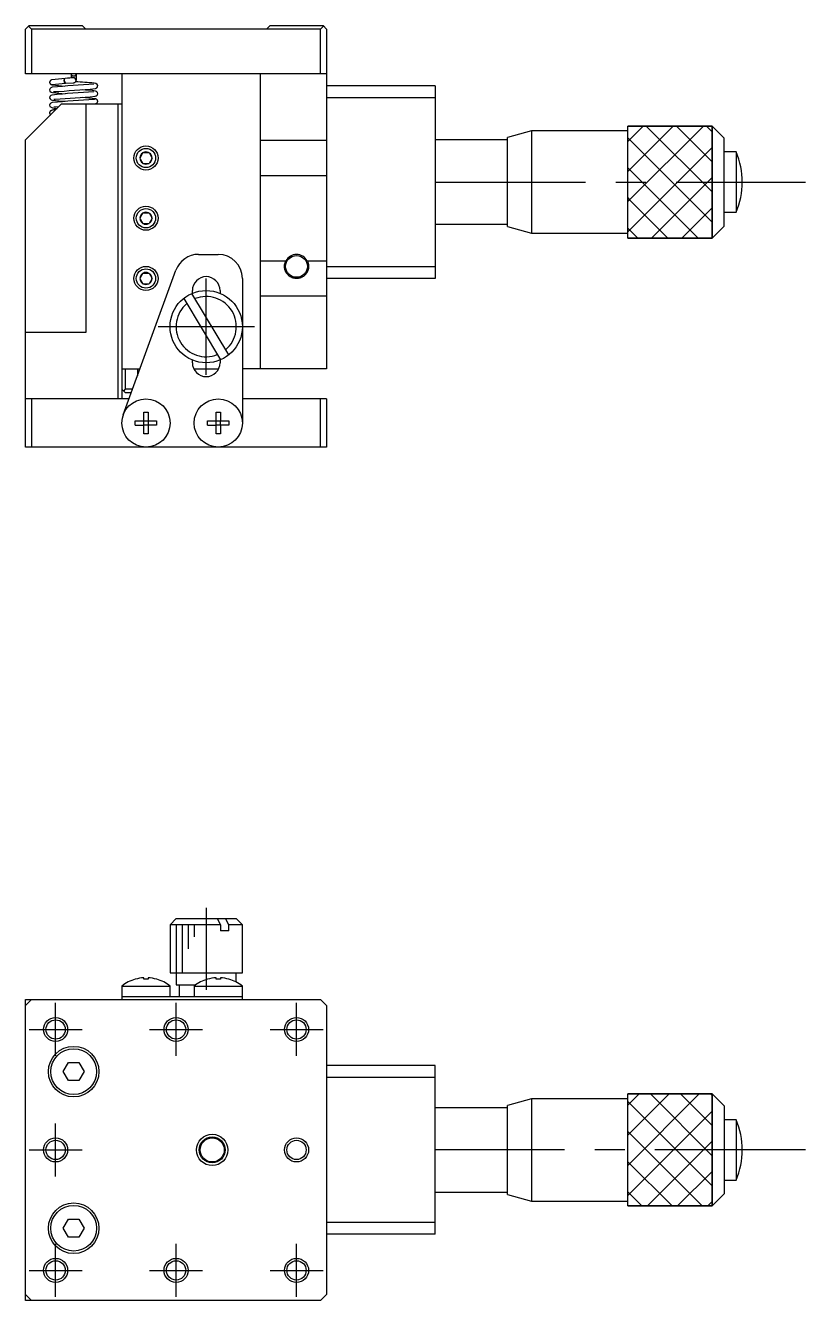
# Model space of a CAD drawing. Extents: x -35 to 326, y 23 to 241.
# Drawn here: x 91.3 to 156, y 135.1 to 241 of the extents above; entities that cross this region are included whole.
import ezdxf

# ---------------------------------------------------------------- set-up
doc = ezdxf.new("R2010")
doc.units = 0
doc.header["$LTSCALE"] = 10
doc.linetypes.add('CENTER', pattern=[2, 1.25, -0.25, 0.25, -0.25])
doc.layers.get('0').update_dxf_attribs({"linetype": 'CONTINUOUS'})
doc.layers.add('CENTER', color=1, linetype='CENTER')

msp = doc.modelspace()

# ---------------------------------------------------------------- linework, layer by layer
at = {"color": 7, "linetype": 'CONTINUOUS'}
for p, q in [((91.599243, 240.985759), (91.299243, 240.685759)), ((91.299243, 236.985759), (91.299243, 240.685759)), ((91.549243, 240.935759), (91.799243, 240.685759)), ((91.599243, 240.985759), (95.999243, 240.985759)), ((91.799243, 240.685759), (91.799243, 236.985759)), ((115.799243, 240.685759), (91.799243, 240.685759)), ((96.299243, 240.685759), (95.999243, 240.985759)), ((111.299243, 240.685759), (111.599243, 240.985759)), ((111.599243, 240.985759), (115.999243, 240.985759)), ((115.799243, 240.685759), (116.049243, 240.935759)), ((115.799243, 236.985759), (115.799243, 240.685759)), ((116.299243, 240.685759), (115.999243, 240.985759)), ((116.299243, 240.685759), (116.299243, 212.485759)), ((116.299243, 236.985759), (91.299243, 236.985759)), ((93.29967, 236.273111), (93.299613, 236.265332)), ((93.299613, 236.265332), (93.299951, 236.257616)), ((93.30012, 236.280942), (93.29967, 236.273111)), ((93.299951, 236.257616), (93.300684, 236.249974)), ((93.300959, 236.288813), (93.30012, 236.280942)), ((93.300684, 236.249974), (93.301798, 236.242414)), ((93.302185, 236.296713), (93.300959, 236.288813)), ((93.301798, 236.242414), (93.303275, 236.234944)), ((93.303794, 236.304628), (93.302185, 236.296713)), ((93.303275, 236.234944), (93.305099, 236.227574)), ((93.305782, 236.312547), (93.303794, 236.304628)), ((93.305099, 236.227574), (93.307252, 236.22031)), ((93.308144, 236.320456), (93.305782, 236.312547)), ((93.307252, 236.22031), (93.310034, 236.21231)), ((93.310877, 236.328342), (93.308144, 236.320456)), ((93.310034, 236.21231), (93.313186, 236.204462)), ((93.313976, 236.336189), (93.310877, 236.328342)), ((93.313186, 236.204462), (93.316686, 236.196777)), ((93.318355, 236.345924), (93.313976, 236.336189)), ((93.316686, 236.196777), (93.320514, 236.189263)), ((93.323285, 236.355547), (93.318355, 236.345924)), ((93.320514, 236.189263), (93.324649, 236.181929)), ((93.328756, 236.365029), (93.323285, 236.355547)), ((93.324649, 236.181929), (93.32899, 236.174908)), ((93.334753, 236.374338), (93.328756, 236.365029)), ((93.32899, 236.174908), (93.333589, 236.168075)), ((93.333589, 236.168075), (93.33843, 236.161437)), ((93.340456, 236.382359), (93.334753, 236.374338)), ((93.33843, 236.161437), (93.343494, 236.155001)), ((93.346547, 236.390198), (93.340456, 236.382359)), ((93.343494, 236.155001), (93.350379, 236.146952)), ((93.353014, 236.39783), (93.346547, 236.390198)), ((93.350379, 236.146952), (93.357578, 236.139265)), ((93.359848, 236.40523), (93.353014, 236.39783)), ((93.357578, 236.139265), (93.365059, 236.13195)), ((93.367171, 236.412501), (93.359848, 236.40523)), ((93.365059, 236.13195), (93.37279, 236.125018)), ((93.374847, 236.419477), (93.367171, 236.412501)), ((93.37279, 236.125018), (93.38074, 236.118477)), ((93.382865, 236.426131), (93.374847, 236.419477)), ((93.38074, 236.118477), (93.38888, 236.112336)), ((93.391208, 236.432432), (93.382865, 236.426131)), ((93.38888, 236.112336), (93.397182, 236.106602)), ((93.399864, 236.438352), (93.391208, 236.432432)), ((93.397182, 236.106602), (93.40562, 236.10128)), ((93.407842, 236.443288), (93.399864, 236.438352)), ((93.40562, 236.10128), (93.414168, 236.096375)), ((93.416045, 236.447872), (93.407842, 236.443288)), ((93.414168, 236.096375), (93.422804, 236.091893)), ((93.42446, 236.452081), (93.416045, 236.447872)), ((93.422804, 236.091893), (93.431504, 236.087836)), ((93.433075, 236.45589), (93.42446, 236.452081)), ((93.431504, 236.087836), (93.440247, 236.084207)), ((93.441876, 236.459276), (93.433075, 236.45589)), ((93.440247, 236.084207), (93.449013, 236.081007)), ((93.449343, 236.461755), (93.441876, 236.459276)), ((93.449013, 236.081007), (93.457783, 236.078238)), ((93.456922, 236.463907), (93.449343, 236.461755)), ((93.464605, 236.465718), (93.456922, 236.463907)), ((93.457783, 236.078238), (93.466538, 236.0759)), ((93.472383, 236.467172), (93.464605, 236.465718)), ((93.466538, 236.0759), (93.475263, 236.073992)), ((93.480248, 236.468253), (93.472383, 236.467172)), ((93.475263, 236.073992), (93.483941, 236.072514)), ((93.48819, 236.468946), (93.480248, 236.468253)), ((94.593161, 236.597321), (93.480754, 236.477764)), ((93.483941, 236.072514), (93.492557, 236.071462)), ((93.492557, 236.071462), (93.501099, 236.070835)), ((93.501099, 236.070835), (93.509553, 236.070629)), ((93.509553, 236.070629), (93.517907, 236.07084)), ((93.51104, 236.079263), (94.617596, 236.198261)), ((93.517907, 236.07084), (94.578026, 235.961403)), ((94.51917, 236.414283), (94.519208, 236.42093)), ((94.519235, 236.407604), (94.51917, 236.414283)), ((94.519208, 236.42093), (94.519346, 236.427573)), ((94.519404, 236.400939), (94.519235, 236.407604)), ((94.519346, 236.427573), (94.519582, 236.434166)), ((94.519679, 236.394272), (94.519404, 236.400939)), ((94.519582, 236.434166), (94.519914, 236.44073)), ((94.520074, 236.387442), (94.519679, 236.394272)), ((94.519914, 236.44073), (94.520338, 236.447238)), ((94.520584, 236.380639), (94.520074, 236.387442)), ((94.520338, 236.447238), (94.520791, 236.452959)), ((94.521206, 236.373907), (94.520584, 236.380639)), ((94.520791, 236.452959), (94.521312, 236.45862)), ((94.521939, 236.367214), (94.521206, 236.373907)), ((94.521312, 236.45862), (94.521902, 236.464235)), ((94.521902, 236.464235), (94.522557, 236.469783)), ((94.522773, 236.360618), (94.521939, 236.367214)), ((94.522557, 236.469783), (94.523278, 236.475277)), ((94.523709, 236.354081), (94.522773, 236.360618)), ((94.523278, 236.475277), (94.524061, 236.480697)), ((94.524735, 236.347649), (94.523709, 236.354081)), ((94.524061, 236.480697), (94.524907, 236.486055)), ((94.525852, 236.341302), (94.524735, 236.347649)), ((94.524907, 236.486055), (94.525812, 236.491332)), ((94.525812, 236.491332), (94.526778, 236.496541)), ((94.526844, 236.336103), (94.525852, 236.341302)), ((94.526778, 236.496541), (94.527801, 236.501663)), ((94.527893, 236.330964), (94.526844, 236.336103)), ((94.527801, 236.501663), (94.530019, 236.511664)), ((94.528994, 236.325906), (94.527893, 236.330964)), ((94.528024, 236.424834), (94.528293, 236.440259)), ((94.528231, 236.409242), (94.528024, 236.424834)), ((94.528913, 236.39358), (94.528231, 236.409242)), ((94.528293, 236.440259), (94.529036, 236.455423)), ((94.617335, 236.198149), (94.528913, 236.39358)), ((94.530147, 236.320914), (94.528994, 236.325906)), ((94.529036, 236.455423), (94.530249, 236.470233)), ((94.530019, 236.511664), (94.532448, 236.521266)), ((94.531347, 236.316006), (94.530147, 236.320914)), ((94.530249, 236.470233), (94.531924, 236.484597)), ((94.532595, 236.311168), (94.531347, 236.316006)), ((94.531924, 236.484597), (94.534051, 236.498426)), ((94.532448, 236.521266), (94.53509, 236.530488)), ((94.533885, 236.306416), (94.532595, 236.311168)), ((94.53522, 236.301737), (94.533885, 236.306416)), ((94.534051, 236.498426), (94.536617, 236.511636)), ((94.53509, 236.530488), (94.537941, 236.539302)), ((94.538007, 236.292634), (94.53522, 236.301737)), ((94.536617, 236.511636), (94.539606, 236.524146)), ((94.537941, 236.539302), (94.539444, 236.543549)), ((94.540943, 236.283866), (94.538007, 236.292634)), ((94.539444, 236.543549), (94.540997, 236.547676)), ((94.539606, 236.524146), (94.543, 236.535879)), ((94.542637, 236.279135), (94.540943, 236.283866)), ((94.540997, 236.547676), (94.542602, 236.551691)), ((94.542602, 236.551691), (94.544255, 236.555575)), ((94.544373, 236.274507), (94.542637, 236.279135)), ((94.543, 236.535879), (94.546777, 236.546761)), ((94.544255, 236.555575), (94.54596, 236.559337)), ((94.547956, 236.265588), (94.544373, 236.274507)), ((94.54596, 236.559337), (94.547712, 236.562959)), ((94.546777, 236.546761), (94.550915, 236.556728)), ((94.547712, 236.562959), (94.549979, 236.567303)), ((94.551679, 236.257122), (94.547956, 236.265588)), ((94.549979, 236.567303), (94.552321, 236.571412)), ((94.550915, 236.556728), (94.555389, 236.565716)), ((94.55553, 236.249121), (94.551679, 236.257122)), ((94.552321, 236.571412), (94.554747, 236.575285)), ((94.554747, 236.575285), (94.557242, 236.578889)), ((94.555389, 236.565716), (94.560169, 236.573671)), ((94.559498, 236.241601), (94.55553, 236.249121)), ((94.557242, 236.578889), (94.559822, 236.58223)), ((94.563572, 236.234579), (94.559498, 236.241601)), ((94.559822, 236.58223), (94.562468, 236.585268)), ((94.560169, 236.573671), (94.565228, 236.580544)), ((94.562468, 236.585268), (94.565197, 236.588003)), ((94.567759, 236.22805), (94.563572, 236.234579)), ((94.565197, 236.588003), (94.567993, 236.590404)), ((94.565228, 236.580544), (94.570534, 236.586292)), ((94.569884, 236.224991), (94.567759, 236.22805)), ((94.567993, 236.590404), (94.570363, 236.592128)), ((94.572032, 236.222067), (94.569884, 236.224991)), ((94.570363, 236.592128), (94.572774, 236.593596)), ((94.570534, 236.586292), (94.576055, 236.590881)), ((94.574196, 236.219291), (94.572032, 236.222067)), ((94.572774, 236.593596), (94.575235, 236.594803)), ((94.576381, 236.216657), (94.574196, 236.219291)), ((94.575235, 236.594803), (94.577727, 236.595729)), ((94.576055, 236.590881), (94.581756, 236.594281)), ((94.578578, 236.214178), (94.576381, 236.216657)), ((94.577727, 236.595729), (94.580267, 236.596369)), ((94.580794, 236.211851), (94.578578, 236.214178)), ((94.580267, 236.596369), (94.58283, 236.59671)), ((94.583018, 236.209686), (94.580794, 236.211851)), ((94.581756, 236.594281), (94.587602, 236.596472)), ((94.58283, 236.59671), (94.584167, 236.596771)), ((94.585258, 236.207681), (94.583018, 236.209686)), ((94.584167, 236.596771), (94.593045, 236.595272)), ((94.587503, 236.205847), (94.585258, 236.207681)), ((94.58976, 236.204183), (94.587503, 236.205847)), ((94.587602, 236.596472), (94.593557, 236.597441)), ((94.592624, 236.202333), (94.58976, 236.204183)), ((94.595494, 236.200777), (94.592624, 236.202333)), ((94.598354, 236.19953), (94.595494, 236.200777)), ((94.601216, 236.198595), (94.598354, 236.19953)), ((94.604052, 236.197985), (94.601216, 236.198595)), ((94.606879, 236.197705), (94.604052, 236.197985)), ((94.60967, 236.197763), (94.606879, 236.197705)), ((94.612432, 236.198164), (94.60967, 236.197763)), ((94.617199, 236.198141), (95.302159, 236.237696)), ((95.095686, 236.985756), (95.095686, 236.626446)), ((95.095686, 236.937568), (95.096302, 236.926235)), ((95.096302, 236.926235), (95.098148, 236.914972)), ((95.098148, 236.914972), (95.101212, 236.903848)), ((95.101212, 236.903848), (95.105474, 236.892933)), ((95.105474, 236.892933), (95.11091, 236.882292)), ((95.11091, 236.882292), (95.117484, 236.871992)), ((95.117484, 236.871992), (95.125158, 236.862096)), ((95.125158, 236.862096), (95.133882, 236.852666)), ((95.133882, 236.852666), (95.143604, 236.843759)), ((95.143604, 236.843759), (95.154264, 236.835431)), ((95.154264, 236.835431), (95.165796, 236.827732)), ((95.165796, 236.827732), (95.178129, 236.82071)), ((95.178129, 236.82071), (95.191186, 236.814409)), ((95.191186, 236.814409), (95.204888, 236.808867)), ((95.204888, 236.808867), (95.219149, 236.804119)), ((95.219149, 236.804119), (95.233882, 236.800194)), ((95.233882, 236.800194), (95.248997, 236.797115)), ((95.248997, 236.797115), (95.264399, 236.794902)), ((95.264399, 236.794902), (95.279994, 236.793569)), ((95.277863, 236.238364), (95.295025, 236.23757)), ((95.279994, 236.793569), (95.295686, 236.793124)), ((95.295025, 236.23757), (95.312192, 236.238251)), ((95.295686, 236.793124), (95.311377, 236.793569)), ((95.311377, 236.793569), (95.326973, 236.794902)), ((95.312192, 236.238251), (95.329237, 236.240403)), ((95.326973, 236.794902), (95.342375, 236.797115)), ((95.329237, 236.240403), (95.346035, 236.24401)), ((95.431774, 236.58413), (95.341984, 236.632138)), ((95.342375, 236.797115), (95.357489, 236.800194)), ((95.346035, 236.24401), (95.362461, 236.249045)), ((95.357489, 236.800194), (95.372222, 236.804119)), ((95.362461, 236.249045), (95.378394, 236.255471)), ((95.372222, 236.804119), (95.386484, 236.808867)), ((95.378394, 236.255471), (95.393716, 236.263241)), ((95.386484, 236.808867), (95.400185, 236.814409)), ((95.393716, 236.263241), (95.408316, 236.272298)), ((95.400185, 236.814409), (95.413243, 236.82071)), ((95.408316, 236.272298), (95.422084, 236.282574)), ((95.413243, 236.82071), (95.425575, 236.827732)), ((95.422084, 236.282574), (95.43492, 236.293993)), ((95.425575, 236.827732), (95.437107, 236.835431)), ((95.486541, 236.497352), (95.431774, 236.58413)), ((95.43492, 236.293993), (95.446728, 236.306473)), ((95.437107, 236.835431), (95.447767, 236.843759)), ((95.446728, 236.306473), (95.457422, 236.319919)), ((95.447767, 236.843759), (95.457489, 236.852666)), ((95.457422, 236.319919), (95.466922, 236.334234)), ((95.457489, 236.852666), (95.466214, 236.862096)), ((95.466214, 236.862096), (95.473887, 236.871992)), ((95.466922, 236.334234), (95.475159, 236.349311)), ((95.473887, 236.871992), (95.480462, 236.882292)), ((95.475159, 236.349311), (95.482071, 236.365039)), ((95.480462, 236.882292), (95.485897, 236.892933)), ((95.482071, 236.365039), (95.487608, 236.381303)), ((95.485897, 236.892933), (95.49016, 236.903848)), ((95.486542, 236.497349), (95.495343, 236.449269)), ((95.487608, 236.381303), (95.491729, 236.397982)), ((95.49016, 236.903848), (95.493223, 236.914972)), ((95.491729, 236.397982), (95.494403, 236.414953)), ((95.493223, 236.914972), (95.495069, 236.926235)), ((95.494403, 236.414953), (95.495611, 236.43209)), ((95.495069, 236.926235), (95.495686, 236.937568)), ((95.495611, 236.43209), (95.495343, 236.449269)), ((95.495686, 236.985756), (95.495686, 236.437568)), ((97.136415, 236.15738), (97.011229, 236.192522)), ((97.239852, 236.08958), (97.136415, 236.15738)), ((97.290732, 235.99708), (97.239852, 236.08958)), ((99.299243, 236.985759), (99.299243, 209.985759)), ((110.799243, 212.485759), (110.799243, 236.985759)), ((93.318867, 235.092884), (93.296297, 234.994682)), ((93.296297, 234.994682), (93.334127, 234.898724)), ((93.333414, 235.753129), (93.296641, 235.649721)), ((93.296641, 235.649721), (93.327196, 235.545216)), ((93.394097, 235.172138), (93.318867, 235.092884)), ((93.327196, 235.545216), (93.428105, 235.457503)), ((93.408616, 235.822009), (93.333414, 235.753129)), ((93.493473, 235.215988), (93.394097, 235.172138)), ((93.508451, 235.858515), (93.408616, 235.822009)), ((93.428105, 235.457503), (93.552753, 235.417369)), ((97.111544, 234.891535), (96.012035, 235.008981)), ((97.074646, 235.108965), (97.176456, 235.145173)), ((97.198028, 235.494227), (97.098307, 235.539212)), ((97.110904, 235.752435), (97.212432, 235.804081)), ((97.176456, 235.145173), (97.256754, 235.213807)), ((97.26671, 235.420523), (97.198028, 235.494227)), ((97.212432, 235.804081), (97.281113, 235.89187)), ((97.256754, 235.213807), (97.294976, 235.312086)), ((97.294976, 235.312086), (97.26671, 235.420523)), ((97.281113, 235.89187), (97.290732, 235.99708)), ((125.299243, 235.985759), (116.299243, 235.985759)), ((125.299243, 234.985759), (116.299243, 234.985759)), ((125.299243, 235.985759), (125.299243, 219.985759)), ((94.299243, 234.485759), (91.299243, 231.485759)), ((93.323358, 234.463235), (93.295974, 234.365543)), ((93.295974, 234.365543), (93.330259, 234.269603)), ((93.403865, 234.539522), (93.323358, 234.463235)), ((93.330259, 234.269603), (93.430177, 234.192745)), ((93.334127, 234.898724), (93.436931, 234.823166)), ((93.513968, 234.586531), (93.403865, 234.539522)), ((93.453048, 233.931465), (93.417747, 233.91445)), ((93.430177, 234.192745), (93.54464, 234.153902)), ((93.436931, 234.823166), (93.543566, 234.788202)), ((93.491544, 233.945886), (93.453048, 233.931465)), ((93.533142, 233.958066), (93.491544, 233.945886)), ((93.577863, 233.968388), (93.533142, 233.958066)), ((93.54464, 234.153902), (93.690197, 234.127596)), ((93.625821, 233.977232), (93.577863, 233.968388)), ((93.686131, 233.986166), (93.625821, 233.977232)), ((93.652719, 234.870847), (93.765535, 234.865675)), ((93.6635, 234.236464), (94.069711, 234.256287)), ((93.751549, 233.994098), (93.686131, 233.986166)), ((93.690197, 234.127596), (93.807084, 234.113776)), ((93.813745, 234.000589), (93.751549, 233.994098)), ((93.807084, 234.113776), (93.916322, 234.103388)), ((94.299243, 234.485759), (99.299243, 234.485759)), ((96.299243, 234.485759), (96.299243, 215.485759)), ((97.111544, 234.891535), (96.993723, 234.855837)), ((97.078227, 234.485752), (97.08017, 234.490108)), ((97.079473, 234.49343), (97.087253, 234.493027)), ((97.087253, 234.493027), (97.095022, 234.493017)), ((97.095022, 234.493017), (97.102767, 234.493384)), ((97.102767, 234.493384), (97.110479, 234.494116)), ((97.110479, 234.494116), (97.118146, 234.495198)), ((97.118571, 234.890834), (97.111544, 234.891535)), ((97.118146, 234.495198), (97.125758, 234.496617)), ((97.125638, 234.889796), (97.118571, 234.890834)), ((97.132734, 234.88842), (97.125638, 234.889796)), ((97.125758, 234.496617), (97.134804, 234.498745)), ((97.13985, 234.886706), (97.132734, 234.88842)), ((97.134804, 234.498745), (97.143739, 234.501316)), ((97.146978, 234.884653), (97.13985, 234.886706)), ((97.143739, 234.501316), (97.152546, 234.504308)), ((97.154106, 234.882261), (97.146978, 234.884653)), ((97.152546, 234.504308), (97.161208, 234.507699)), ((97.161226, 234.87953), (97.154106, 234.882261)), ((97.161208, 234.507699), (97.16971, 234.511469)), ((97.168324, 234.876463), (97.161226, 234.87953)), ((97.176396, 234.872546), (97.168324, 234.876463)), ((97.16971, 234.511469), (97.179024, 234.516114)), ((97.184408, 234.868193), (97.176396, 234.872546)), ((97.179024, 234.516114), (97.188097, 234.52118)), ((97.192341, 234.86341), (97.184408, 234.868193)), ((97.188097, 234.52118), (97.196911, 234.526638)), ((97.200174, 234.858199), (97.192341, 234.86341)), ((97.196911, 234.526638), (97.205446, 234.532463)), ((97.207885, 234.852569), (97.200174, 234.858199)), ((97.205446, 234.532463), (97.213684, 234.538627)), ((97.215454, 234.846525), (97.207885, 234.852569)), ((97.213684, 234.538627), (97.22147, 234.544989)), ((97.222857, 234.840076), (97.215454, 234.846525)), ((97.22147, 234.544989), (97.228938, 234.55163)), ((97.230069, 234.83323), (97.222857, 234.840076)), ((97.228938, 234.55163), (97.236072, 234.55853)), ((97.237065, 234.825999), (97.230069, 234.83323)), ((97.236072, 234.55853), (97.242858, 234.565666)), ((97.243818, 234.818393), (97.237065, 234.825999)), ((97.242858, 234.565666), (97.250131, 234.574033)), ((97.2503, 234.810424), (97.243818, 234.818393)), ((97.250131, 234.574033), (97.256918, 234.582648)), ((97.256484, 234.802107), (97.2503, 234.810424)), ((97.262338, 234.793457), (97.256484, 234.802107)), ((97.256918, 234.582648), (97.263203, 234.591479)), ((97.267831, 234.78449), (97.262338, 234.793457)), ((97.263203, 234.591479), (97.268967, 234.6005)), ((97.272316, 234.776396), (97.267831, 234.78449)), ((97.268967, 234.6005), (97.273194, 234.607835)), ((97.276476, 234.768086), (97.272316, 234.776396)), ((97.273194, 234.607835), (97.27707, 234.615259)), ((97.28029, 234.759572), (97.276476, 234.768086)), ((97.27707, 234.615259), (97.280589, 234.622761)), ((97.283732, 234.750869), (97.28029, 234.759572)), ((97.280589, 234.622761), (97.283744, 234.630326)), ((97.286776, 234.741991), (97.283732, 234.750869)), ((97.283744, 234.630326), (97.286529, 234.637943)), ((97.286529, 234.637943), (97.288937, 234.6456)), ((97.289399, 234.732954), (97.286776, 234.741991)), ((97.288937, 234.6456), (97.290963, 234.653285)), ((97.291571, 234.723776), (97.289399, 234.732954)), ((97.290963, 234.653285), (97.292601, 234.660987)), ((97.293267, 234.714472), (97.291571, 234.723776)), ((97.292601, 234.660987), (97.293848, 234.668695)), ((97.294262, 234.706953), (97.293267, 234.714472)), ((97.293848, 234.668695), (97.294699, 234.676399)), ((97.294917, 234.699375), (97.294262, 234.706953)), ((97.294699, 234.676399), (97.295152, 234.684087)), ((97.295219, 234.69175), (97.294917, 234.699375)), ((97.295152, 234.684087), (97.295219, 234.69175)), ((98.999243, 209.985759), (98.999243, 234.485759)), ((93.296013, 233.74202), (93.295887, 233.737085)), ((93.295887, 233.737085), (93.295909, 233.732137)), ((93.295909, 233.732137), (93.296085, 233.727179)), ((93.296386, 233.74828), (93.296013, 233.74202)), ((93.296085, 233.727179), (93.296416, 233.722214)), ((93.296991, 233.75451), (93.296386, 233.74828)), ((93.296416, 233.722214), (93.296906, 233.717245)), ((93.296906, 233.717245), (93.298037, 233.709175)), ((93.297823, 233.760707), (93.296991, 233.75451)), ((93.298878, 233.766865), (93.297823, 233.760707)), ((93.298037, 233.709175), (93.299568, 233.701177)), ((93.300152, 233.772981), (93.298878, 233.766865)), ((93.299568, 233.701177), (93.30146, 233.693365)), ((93.302587, 233.782496), (93.300152, 233.772981)), ((93.30146, 233.693365), (93.303685, 233.685745)), ((93.305542, 233.791881), (93.302587, 233.782496)), ((93.303685, 233.685745), (93.306216, 233.678321)), ((93.309009, 233.801124), (93.305542, 233.791881)), ((93.306216, 233.678321), (93.309029, 233.671097)), ((93.312981, 233.810211), (93.309009, 233.801124)), ((93.309029, 233.671097), (93.3121, 233.664076)), ((93.3121, 233.664076), (93.315984, 233.656143)), ((93.317455, 233.819133), (93.312981, 233.810211)), ((93.315984, 233.656143), (93.320162, 233.64849)), ((93.325603, 233.832961), (93.317455, 233.819133)), ((93.320162, 233.64849), (93.324609, 233.641116)), ((93.324609, 233.641116), (93.329301, 233.63402)), ((93.335022, 233.846312), (93.325603, 233.832961)), ((93.329301, 233.63402), (93.334217, 233.6272)), ((93.334217, 233.6272), (93.339339, 233.620652)), ((93.345733, 233.859159), (93.335022, 233.846312)), ((93.339339, 233.620652), (93.348372, 233.61025)), ((93.357769, 233.871481), (93.345733, 233.859159)), ((93.348372, 233.61025), (93.357892, 233.600576)), ((93.385862, 233.894531), (93.357769, 233.871481)), ((93.357892, 233.600576), (93.367865, 233.591598)), ((93.367865, 233.591598), (93.378272, 233.583277)), ((93.378272, 233.583277), (93.389081, 233.575597)), ((93.417747, 233.91445), (93.385862, 233.894531)), ((133.299243, 232.235759), (131.299243, 231.685759)), ((141.299243, 232.235759), (133.299243, 232.235759)), ((133.299243, 232.235759), (133.299243, 223.735759)), ((141.299243, 223.335759), (141.299243, 232.635759)), ((149.299243, 231.635759), (148.299243, 232.635759)), ((91.299243, 205.985759), (91.299243, 231.485759)), ((110.799243, 231.455453), (116.299243, 231.455453)), ((131.299243, 231.485759), (125.299243, 231.485759)), ((131.299243, 224.285759), (131.299243, 231.685759)), ((149.299243, 224.335759), (149.299243, 231.635759)), ((101.039435, 230.435759), (100.779628, 229.985759)), ((100.779628, 229.985759), (101.039435, 229.535759)), ((101.039435, 230.435759), (101.559051, 230.435759)), ((101.818858, 229.985759), (101.55905, 229.535759)), ((101.559051, 230.435759), (101.818859, 229.985759)), ((150.299243, 230.485759), (149.299243, 230.485759)), ((150.299243, 230.485759), (150.299243, 225.485759)), ((101.039435, 229.535759), (101.559051, 229.535759)), ((116.299243, 228.516066), (110.799243, 228.516066)), ((149.299243, 225.485759), (150.299243, 225.485759)), ((101.039435, 225.435759), (100.779628, 224.985759)), ((100.779628, 224.985759), (101.039435, 224.535759)), ((101.039435, 225.435759), (101.559051, 225.435759)), ((101.039435, 224.535759), (101.559051, 224.535759)), ((101.818858, 224.985759), (101.55905, 224.535759)), ((101.559051, 225.435759), (101.818859, 224.985759)), ((125.299243, 224.485759), (131.299243, 224.485759)), ((131.299243, 224.285759), (133.299243, 223.735759)), ((133.299243, 223.735759), (141.299243, 223.735759)), ((148.299243, 223.335759), (149.299243, 224.335759)), ((105.666886, 221.985759), (107.299243, 221.985759)), ((110.799243, 221.455453), (112.916414, 221.455453)), ((112.819385, 221.185452), (112.829864, 221.231331)), ((112.829864, 221.231331), (112.842329, 221.276132)), ((112.842329, 221.276132), (112.857897, 221.323202)), ((112.857897, 221.323202), (112.87549, 221.368749)), ((112.87549, 221.368749), (112.895055, 221.412893)), ((112.895055, 221.412893), (112.916414, 221.455453)), ((114.682072, 221.455453), (116.299243, 221.455453)), ((114.682072, 221.455453), (114.703657, 221.412415)), ((114.703657, 221.412415), (114.723471, 221.3676)), ((114.723471, 221.3676), (114.741313, 221.321176)), ((114.741313, 221.321176), (114.757137, 221.27288)), ((114.757137, 221.27288), (114.770685, 221.223036)), ((114.770685, 221.223036), (114.781869, 221.171352)), ((99.419858, 208.6698), (103.7875, 220.6698)), ((101.039435, 220.435759), (100.779628, 219.985759)), ((101.039435, 220.435759), (101.559051, 220.435759)), ((101.559051, 220.435759), (101.818859, 219.985759)), ((112.799263, 220.99211), (112.800807, 221.041666)), ((112.800072, 220.945117), (112.799263, 220.99211)), ((112.803144, 220.897555), (112.800072, 220.945117)), ((112.800807, 221.041666), (112.804748, 221.090535)), ((112.808554, 220.849615), (112.803144, 220.897555)), ((112.804748, 221.090535), (112.810964, 221.138421)), ((112.814122, 220.813916), (112.808554, 220.849615)), ((112.810964, 221.138421), (112.819385, 221.185452)), ((112.821046, 220.778105), (112.814122, 220.813916)), ((112.829341, 220.742277), (112.821046, 220.778105)), ((112.839019, 220.706529), (112.829341, 220.742277)), ((112.850452, 220.669866), (112.839019, 220.706529)), ((112.863392, 220.633384), (112.850452, 220.669866)), ((112.877825, 220.597197), (112.863392, 220.633384)), ((112.893737, 220.561425), (112.877825, 220.597197)), ((112.910877, 220.526631), (112.893737, 220.561425)), ((112.929461, 220.492338), (112.910877, 220.526631)), ((112.949447, 220.458655), (112.929461, 220.492338)), ((112.970797, 220.42569), (112.949447, 220.458655)), ((112.989835, 220.398513), (112.970797, 220.42569)), ((113.009812, 220.37192), (112.989835, 220.398513)), ((113.037709, 220.337639), (113.009812, 220.37192)), ((113.067177, 220.30453), (113.037709, 220.337639)), ((113.09812, 220.272719), (113.067177, 220.30453)), ((113.130287, 220.242461), (113.09812, 220.272719)), ((113.163813, 220.213604), (113.130287, 220.242461)), ((113.198593, 220.186247), (113.163813, 220.213604)), ((113.221469, 220.169563), (113.198593, 220.186247)), ((113.244815, 220.153528), (113.221469, 220.169563)), ((114.366383, 220.162145), (114.33321, 220.140258)), ((114.398649, 220.185318), (114.366383, 220.162145)), ((114.429926, 220.209719), (114.398649, 220.185318)), ((114.460553, 220.235652), (114.429926, 220.209719)), ((114.490113, 220.262789), (114.460553, 220.235652)), ((114.51853, 220.291052), (114.490113, 220.262789)), ((114.54573, 220.320359), (114.51853, 220.291052)), ((114.571325, 220.350243), (114.54573, 220.320359)), ((114.595696, 220.381071), (114.571325, 220.350243)), ((114.618785, 220.412747), (114.595696, 220.381071)), ((114.640533, 220.445176), (114.618785, 220.412747)), ((114.655808, 220.46972), (114.640533, 220.445176)), ((114.670326, 220.494624), (114.655808, 220.46972)), ((114.688381, 220.528125), (114.670326, 220.494624)), ((114.705083, 220.562143), (114.688381, 220.528125)), ((114.720403, 220.596576), (114.705083, 220.562143)), ((114.73423, 220.631082), (114.720403, 220.596576)), ((114.746699, 220.665877), (114.73423, 220.631082)), ((114.7578, 220.700861), (114.746699, 220.665877)), ((114.765196, 220.727042), (114.7578, 220.700861)), ((114.771841, 220.753268), (114.765196, 220.727042)), ((114.780518, 220.793146), (114.771841, 220.753268)), ((114.787479, 220.832827), (114.780518, 220.793146)), ((114.781869, 221.171352), (114.790427, 221.11825)), ((114.792793, 220.872362), (114.787479, 220.832827)), ((114.790427, 221.11825), (114.793683, 221.091065)), ((114.796479, 220.911466), (114.792793, 220.872362)), ((114.793683, 221.091065), (114.796211, 221.063565)), ((114.796211, 221.063565), (114.798419, 221.026336)), ((114.798613, 220.950269), (114.796479, 220.911466)), ((114.798419, 221.026336), (114.799239, 220.988517)), ((114.799239, 220.988517), (114.798613, 220.950269)), ((116.299243, 220.985759), (125.299243, 220.985759)), ((100.779628, 219.985759), (101.039435, 219.535759)), ((101.039435, 219.535759), (101.559051, 219.535759)), ((101.818858, 219.985759), (101.55905, 219.535759)), ((109.299243, 219.985759), (109.299243, 207.985759)), ((113.276473, 220.133287), (113.244815, 220.153528)), ((113.30889, 220.114237), (113.276473, 220.133287)), ((113.341993, 220.096421), (113.30889, 220.114237)), ((113.375516, 220.07997), (113.341993, 220.096421)), ((113.409645, 220.064775), (113.375516, 220.07997)), ((113.444307, 220.050869), (113.409645, 220.064775)), ((113.470506, 220.041338), (113.444307, 220.050869)), ((113.49696, 220.032541), (113.470506, 220.041338)), ((113.529461, 220.022838), (113.49696, 220.032541)), ((113.562273, 220.014242), (113.529461, 220.022838)), ((113.606221, 220.004567), (113.562273, 220.014242)), ((113.650582, 219.996873), (113.606221, 220.004567)), ((113.695222, 219.991184), (113.650582, 219.996873)), ((113.739817, 219.987529), (113.695222, 219.991184)), ((113.784553, 219.985869), (113.739817, 219.987529)), ((113.829296, 219.986211), (113.784553, 219.985869)), ((113.862689, 219.987774), (113.829296, 219.986211)), ((113.896011, 219.990452), (113.862689, 219.987774)), ((113.940056, 219.995725), (113.896011, 219.990452)), ((113.983846, 220.002948), (113.940056, 219.995725)), ((114.027251, 220.0121), (113.983846, 220.002948)), ((114.069973, 220.023106), (114.027251, 220.0121)), ((114.11219, 220.035991), (114.069973, 220.023106)), ((114.153776, 220.050716), (114.11219, 220.035991)), ((114.191137, 220.065752), (114.153776, 220.050716)), ((114.22789, 220.082294), (114.191137, 220.065752)), ((114.263946, 220.100296), (114.22789, 220.082294)), ((114.299212, 220.119716), (114.263946, 220.100296)), ((114.33321, 220.140258), (114.299212, 220.119716)), ((125.299243, 219.985759), (116.299243, 219.985759)), ((104.430704, 218.332792), (107.481057, 213.228349)), ((108.167781, 213.638727), (105.117429, 218.74317)), ((105.149243, 218.75659), (105.149243, 218.985759)), ((107.449243, 218.985759), (107.449243, 218.75659)), ((116.299243, 218.516066), (110.799243, 218.516066)), ((96.299243, 215.485759), (91.299243, 215.485759)), ((105.149243, 212.985759), (105.149243, 213.214929)), ((107.449243, 213.214929), (107.449243, 212.985759)), ((99.299243, 212.485759), (100.808753, 212.485759)), ((99.599243, 210.785759), (99.599243, 212.485759)), ((100.600194, 212.485759), (100.600194, 211.912748)), ((105.263627, 212.485759), (107.334859, 212.485759)), ((116.299243, 212.485759), (109.299243, 212.485759)), ((99.599243, 210.485759), (99.299243, 210.785759)), ((99.449243, 210.635759), (99.599243, 210.785759)), ((100.190004, 210.785759), (99.599243, 210.785759)), ((99.898828, 209.985759), (91.299243, 209.985759)), ((91.799243, 209.985759), (91.799243, 205.985759)), ((100.080813, 210.485759), (99.599243, 210.485759)), ((116.299243, 209.985759), (109.299243, 209.985759)), ((115.799243, 205.985759), (115.799243, 209.985759)), ((116.299243, 209.985759), (116.299243, 205.985759)), ((101.119243, 208.872121), (101.479243, 208.872121)), ((101.119243, 208.165759), (101.119243, 208.872121)), ((101.479243, 208.872121), (101.479243, 208.165759)), ((107.119243, 208.872121), (107.479243, 208.872121)), ((107.119243, 208.165759), (107.119243, 208.872121)), ((107.479243, 208.872121), (107.479243, 208.165759)), ((100.412881, 207.805759), (100.412881, 208.165759)), ((100.412881, 208.165759), (101.119243, 208.165759)), ((100.412881, 207.805759), (101.119243, 207.805759)), ((101.129615, 208.155387), (101.119243, 208.165759)), ((101.129615, 207.816132), (101.119243, 207.805759)), ((101.119243, 207.099398), (101.119243, 207.805759)), ((101.129615, 208.155387), (101.468871, 208.155387)), ((101.129615, 207.816132), (101.129615, 208.155387)), ((101.468871, 207.816132), (101.129615, 207.816132)), ((101.468871, 208.155387), (101.479243, 208.165759)), ((101.468871, 208.155387), (101.468871, 207.816132)), ((101.468871, 207.816132), (101.479243, 207.805759)), ((101.479243, 208.165759), (102.185604, 208.165759)), ((101.479243, 207.805759), (101.479243, 207.099398)), ((102.185604, 207.805759), (101.479243, 207.805759)), ((102.185604, 208.165759), (102.185604, 207.805759)), ((106.412881, 207.805759), (106.412881, 208.165759)), ((106.412881, 208.165759), (107.119243, 208.165759)), ((106.412881, 207.805759), (107.119243, 207.805759)), ((107.129615, 208.155387), (107.119243, 208.165759)), ((107.129615, 207.816132), (107.119243, 207.805759)), ((107.119243, 207.099398), (107.119243, 207.805759)), ((107.129615, 208.155387), (107.468871, 208.155387)), ((107.129615, 207.816132), (107.129615, 208.155387)), ((107.468871, 207.816132), (107.129615, 207.816132)), ((107.468871, 208.155387), (107.479243, 208.165759)), ((107.468871, 208.155387), (107.468871, 207.816132)), ((107.468871, 207.816132), (107.479243, 207.805759)), ((107.479243, 208.165759), (108.185604, 208.165759)), ((107.479243, 207.805759), (107.479243, 207.099398)), ((108.185604, 207.805759), (107.479243, 207.805759)), ((108.185604, 208.165759), (108.185604, 207.805759)), ((101.479243, 207.099398), (101.119243, 207.099398)), ((107.479243, 207.099398), (107.119243, 207.099398)), ((116.299243, 205.985759), (91.299243, 205.985759)), ((103.799243, 166.839292), (103.299243, 166.339292)), ((107.481057, 166.339292), (103.299243, 166.339292)), ((103.299243, 166.339292), (103.299243, 162.339292)), ((103.799243, 166.839292), (108.799243, 166.839292)), ((107.22179, 166.839292), (107.481057, 166.339292)), ((107.481057, 166.339292), (107.481057, 165.839292)), ((108.167781, 166.339292), (107.908514, 166.839292)), ((109.299243, 166.339292), (108.167781, 166.339292)), ((108.167781, 165.839292), (108.167781, 166.339292)), ((109.299243, 166.339292), (108.799243, 166.839292)), ((109.299243, 162.339292), (109.299243, 166.339292)), ((108.167781, 165.839292), (107.481057, 165.839292)), ((103.299243, 162.339292), (109.299243, 162.339292)), ((103.799243, 162.339292), (103.799243, 161.339292)), ((108.799243, 161.565951), (108.799243, 162.339292)), ((99.299243, 161.237291), (103.299243, 161.237291)), ((99.299243, 161.237291), (99.299243, 160.139292)), ((100.412881, 161.808814), (100.410627, 161.813436)), ((101.119243, 161.808814), (101.119243, 161.929151)), ((101.479243, 161.808814), (101.119243, 161.808814)), ((101.479243, 161.929151), (101.479243, 161.808814)), ((102.187859, 161.813436), (102.185604, 161.808814)), ((103.299243, 160.339292), (103.299243, 161.237291)), ((103.799243, 161.339292), (105.433767, 161.339292)), ((104.049243, 161.339292), (104.049243, 160.339292)), ((105.299243, 161.237291), (109.299243, 161.237291)), ((105.299243, 161.237291), (105.299243, 160.339292)), ((106.412881, 161.808814), (106.410627, 161.813436)), ((107.119243, 161.808814), (107.119243, 161.929151)), ((107.479243, 161.808814), (107.119243, 161.808814)), ((107.479243, 161.929151), (107.479243, 161.808814)), ((108.187859, 161.813436), (108.185604, 161.808814)), ((109.299243, 160.139292), (109.299243, 161.237291)), ((91.799243, 160.139292), (91.299243, 159.639292)), ((91.299243, 160.139292), (115.799243, 160.139292)), ((91.299243, 135.139292), (91.299243, 160.139292)), ((109.299243, 160.339292), (99.299243, 160.339292)), ((116.299243, 159.639292), (115.799243, 160.139292)), ((116.299243, 159.639292), (116.299243, 135.639292)), ((94.433217, 154.139292), (94.86623, 154.889292)), ((94.86623, 154.889292), (95.732256, 154.889292)), ((95.732256, 154.889292), (96.165268, 154.139292)), ((125.299243, 154.639292), (116.299243, 154.639292)), ((125.299243, 140.639292), (125.299243, 154.639292)), ((94.86623, 153.389292), (94.433217, 154.139292)), ((96.165268, 154.139292), (95.732256, 153.389292)), ((125.299243, 153.639292), (116.299243, 153.639292)), ((95.732256, 153.389292), (94.86623, 153.389292)), ((133.299243, 151.889292), (131.299243, 151.339292)), ((141.299243, 151.889292), (133.299243, 151.889292)), ((133.299243, 151.889292), (133.299243, 143.389292)), ((149.299243, 151.289292), (148.299243, 152.289292)), ((131.299243, 151.139292), (125.299243, 151.139292)), ((131.299243, 143.939292), (131.299243, 151.339292)), ((149.299243, 151.289292), (149.299243, 143.989292)), ((150.299243, 150.139292), (149.299243, 150.139292)), ((150.299243, 150.139292), (150.299243, 145.139292)), ((141.299243, 142.989292), (141.299243, 147.264651)), ((149.299243, 145.139292), (150.299243, 145.139292)), ((125.299243, 144.139292), (131.299243, 144.139292)), ((148.299243, 142.989292), (149.299243, 143.989292)), ((131.299243, 143.939292), (133.299243, 143.389292)), ((133.299243, 143.389292), (141.299243, 143.389292)), ((94.433217, 141.139292), (94.86623, 141.889292)), ((94.86623, 141.889292), (95.732256, 141.889292)), ((95.732256, 141.889292), (96.165268, 141.139292)), ((94.86623, 140.389292), (94.433217, 141.139292)), ((96.165268, 141.139292), (95.732256, 140.389292)), ((116.299243, 141.639292), (125.299243, 141.639292)), ((95.732256, 140.389292), (94.86623, 140.389292)), ((125.299243, 140.639292), (116.299243, 140.639292)), ((91.299243, 135.639292), (91.799243, 135.139292)), ((115.799243, 135.139292), (116.299243, 135.639292)), ((115.799243, 135.139292), (91.299243, 135.139292))]:
    msp.add_line(p, q, dxfattribs=at)
at = {"color": 3, "linetype": 'CONTINUOUS'}
for p, q in [((141.299243, 223.335759), (141.299243, 232.635759)), ((148.299243, 232.635759), (141.299243, 232.635759)), ((141.299243, 231.362726), (142.572276, 232.635759)), ((141.299243, 228.862726), (145.072276, 232.635759)), ((141.299243, 223.335759), (141.299243, 232.635759)), ((141.299243, 232.635759), (148.299243, 232.635759)), ((141.450757, 226.514241), (147.572276, 232.635759)), ((142.829238, 232.635759), (148.299243, 227.165755)), ((145.329238, 232.635759), (148.299243, 229.665755)), ((147.829238, 232.635759), (148.299243, 232.165755)), ((148.299243, 223.335759), (148.299243, 232.635759)), ((148.299243, 232.635759), (148.299243, 223.335759)), ((141.299243, 231.665755), (146.450757, 226.514241)), ((143.950757, 226.514241), (148.299243, 230.862726)), ((141.299243, 229.165755), (143.950757, 226.514241)), ((146.450757, 226.514241), (148.299243, 228.362726)), ((141.299243, 226.665755), (141.450757, 226.514241)), ((141.299243, 226.362726), (141.450757, 226.514241)), ((141.299243, 223.862726), (143.950757, 226.514241)), ((141.450757, 226.514241), (144.629238, 223.335759)), ((143.272276, 223.335759), (146.450757, 226.514241)), ((143.950757, 226.514241), (147.129238, 223.335759)), ((146.450757, 226.514241), (148.299243, 224.665755)), ((145.772276, 223.335759), (148.299243, 225.862726)), ((141.299243, 224.165755), (142.129238, 223.335759)), ((148.272276, 223.335759), (148.299243, 223.362726)), ((141.299243, 223.335759), (148.299243, 223.335759)), ((148.299243, 223.335759), (141.299243, 223.335759)), ((103.799243, 166.339292), (103.799243, 162.339292)), ((104.299243, 166.339292), (104.299243, 162.339292)), ((104.799243, 166.339292), (104.799243, 164.339292)), ((105.299243, 166.339292), (105.299243, 165.339292)), ((141.299243, 147.264651), (141.299243, 152.289292)), ((148.299243, 152.289292), (141.299243, 152.289292)), ((141.299243, 151.359194), (142.229341, 152.289292)), ((141.299243, 148.859194), (144.729341, 152.289292)), ((141.299243, 146.359194), (147.229341, 152.289292)), ((141.299243, 142.989292), (141.299243, 152.289292)), ((141.299243, 152.289292), (148.299243, 152.289292)), ((141.299243, 151.662222), (148.299243, 144.662222)), ((143.172173, 152.289292), (148.299243, 147.162222)), ((145.672173, 152.289292), (148.299243, 149.662222)), ((148.172173, 152.289292), (148.299243, 152.162222)), ((148.299243, 142.989292), (148.299243, 152.289292)), ((148.299243, 152.289292), (148.299243, 142.989292)), ((141.299243, 143.859194), (148.299243, 150.859194)), ((141.299243, 149.162222), (147.472173, 142.989292)), ((142.929341, 142.989292), (148.299243, 148.359194)), ((141.299243, 146.662222), (144.972173, 142.989292)), ((145.429341, 142.989292), (148.299243, 145.859194)), ((141.299243, 144.162222), (142.472173, 142.989292)), ((141.299243, 142.989292), (148.299243, 142.989292)), ((148.299243, 142.989292), (141.299243, 142.989292)), ((147.929341, 142.989292), (148.299243, 143.359194))]:
    msp.add_line(p, q, dxfattribs=at)
for centre, radius in [((101.299243, 229.985759), 1), ((101.299243, 224.985759), 1), ((101.299243, 219.985759), 1), ((93.799243, 157.639292), 1), ((103.799243, 157.639292), 1), ((113.799243, 157.639292), 1), ((93.799243, 147.639292), 1), ((106.799243, 147.639292), 1.3), ((113.799243, 147.639292), 1), ((93.799243, 137.639292), 1), ((103.799243, 137.639292), 1), ((113.799243, 137.639292), 1)]:
    msp.add_circle(centre, radius, dxfattribs=at)
at = {"color": 7, "linetype": 'CONTINUOUS'}
for centre, radius in [((101.299243, 229.985759), 0.8), ((101.299243, 224.985759), 0.8), ((113.799243, 220.985759), 0.906218), ((101.299243, 219.985759), 0.8), ((106.299243, 215.985759), 3), ((101.299243, 207.985759), 2), ((107.299243, 207.985759), 2), ((93.799243, 157.639292), 0.8), ((103.799243, 157.639292), 0.8), ((113.799243, 157.639292), 0.8), ((95.299243, 154.139292), 2.1), ((95.299243, 154.139292), 1.9), ((93.799243, 147.639292), 0.8), ((106.799243, 147.639292), 1.075), ((106.799243, 147.639292), 1), ((113.799243, 147.639292), 0.8), ((95.299243, 141.139292), 2.1), ((95.299243, 141.139292), 1.9), ((93.799243, 137.639292), 0.8), ((103.799243, 137.639292), 0.8), ((113.799243, 137.639292), 0.8)]:
    msp.add_circle(centre, radius, dxfattribs=at)
for centre, radius, start, end in [((107.868146, 69.034508), 167.440886, 93.72797547, 94.91971694), ((95.574365, 223.530331), 13.103868, 91.01612213, 94.29252994), ((94.453401, 212.937502), 23.395265, 83.72324833, 87.55666599), ((103.354092, 128.737734), 106.93386, 93.42102929, 95.29089286), ((95.119654, 247.264664), 11.950463, 262.46589591, 267.40494407), ((88.2476, 331.537458), 96.194225, 273.20532895, 275.2867128), ((86.687923, 353.757976), 119.102778, 273.40677497, 275.00300958), ((95.67156, 226.430293), 9.219979, 81.09798263, 87.88028069), ((110.288493, 40.455595), 194.854317, 93.91228921, 94.93856435), ((94.979779, 244.571367), 9.888024, 261.64837267, 267.67678977), ((101.299243, 229.985759), 0.5, 124.158067, 175.841933), ((101.299243, 229.985759), 0.5, 184.158067, 235.841933), ((101.299243, 229.985759), 0.5, 64.158067, 115.841933), ((101.299243, 229.985759), 0.5, 4.158067, 55.841933), ((101.299243, 229.985759), 0.5, 304.158067, 355.841933), ((144.299243, 227.985759), 6.5, 337.380135, 22.619865), ((101.299243, 229.985759), 0.5, 244.158067, 295.841933), ((101.299243, 224.985759), 0.5, 64.158067, 115.841933), ((101.299243, 224.985759), 0.5, 124.158067, 175.841933), ((101.299243, 224.985759), 0.5, 184.158067, 235.841933), ((101.299243, 224.985759), 0.5, 244.158067, 295.841933), ((101.299243, 224.985759), 0.5, 4.158067, 55.841933), ((101.299243, 224.985759), 0.5, 304.158067, 355.841933), ((105.666886, 219.985759), 2, 90, 160), ((107.299243, 219.985759), 2, 0, 90), ((113.799243, 220.985759), 1, 28.014425, 151.985575), ((101.299243, 219.985759), 0.5, 124.158067, 175.841933), ((101.299243, 219.985759), 0.5, 64.158067, 115.841933), ((101.299243, 219.985759), 0.5, 4.158067, 55.841933), ((101.299243, 219.985759), 0.5, 184.158067, 235.841933), ((101.299243, 219.985759), 0.5, 244.158067, 295.841933), ((101.299243, 219.985759), 0.5, 304.158067, 355.841933), ((106.299243, 218.985759), 1.15, 0, 180), ((106.299243, 215.985759), 2.5, 310.068918, 111.655126), ((106.299243, 215.985759), 2.5, 130.068918, 291.655126), ((106.299243, 212.985759), 1.15, 180, 0), ((101.299243, 158.739292), 3.2, 106.122533, 128.682187), ((101.299243, 158.739292), 3.194933, 93.229709, 106.106712), ((101.299243, 158.739292), 3.194933, 73.893288, 86.770291), ((101.299243, 158.739292), 3.2, 51.317813, 73.877467), ((107.299243, 158.739292), 3.2, 106.122533, 128.682187), ((107.299243, 158.739292), 3.194933, 93.229709, 106.106712), ((107.299243, 158.739292), 3.194933, 73.893288, 86.770291), ((107.299243, 158.739292), 3.2, 51.317813, 73.877467), ((144.299243, 147.639292), 6.5, 337.380135, 22.619865)]:
    msp.add_arc(centre, radius, start, end, dxfattribs=at)
at = {"layer": 'CENTER', "color": 1, "linetype": 'CENTER'}
for p, q in [((125.299243, 227.985759), (156.049243, 227.985759)), ((106.299243, 211.985759), (106.299243, 219.985759)), ((102.299243, 215.985759), (110.299243, 215.985759)), ((106.299243, 167.739292), (106.299243, 160.939292)), ((93.799243, 155.439292), (93.799243, 159.839292)), ((103.799243, 155.439292), (103.799243, 159.839292)), ((113.799243, 155.439292), (113.799243, 159.839292)), ((91.599243, 157.639292), (95.999243, 157.639292)), ((101.599243, 157.639292), (105.999243, 157.639292)), ((111.599243, 157.639292), (115.999243, 157.639292)), ((93.799243, 145.439292), (93.799243, 149.839292)), ((91.599243, 147.639292), (95.999243, 147.639292)), ((156.049243, 147.639292), (125.299243, 147.639292)), ((93.799243, 135.439292), (93.799243, 139.839292)), ((103.799243, 135.439292), (103.799243, 139.839292)), ((113.799243, 135.439292), (113.799243, 139.839292)), ((91.599243, 137.639292), (95.999243, 137.639292)), ((101.599243, 137.639292), (105.999243, 137.639292)), ((111.599243, 137.639292), (115.999243, 137.639292))]:
    msp.add_line(p, q, dxfattribs=at)

doc.saveas('drawing.dxf')
